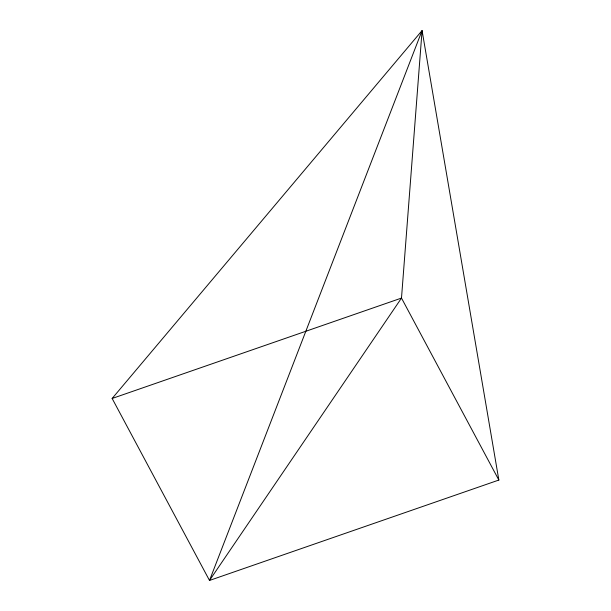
<?xml version="1.0" encoding="UTF-8"?>
<svg xmlns="http://www.w3.org/2000/svg" width="611" height="611" viewBox="0 0 611 611"><rect width="100%" height="100%" fill="white"/><g stroke="black" fill="none" stroke-linecap="round" stroke-linejoin="round"><path stroke-width="0.92" d="M112.149 398.471L422.079 30.55L498.851 480.055L209.504 580.45L112.149 398.471L401.496 298.076L422.079 30.55L209.504 580.45L401.496 298.076L498.851 480.055"/></g></svg>
